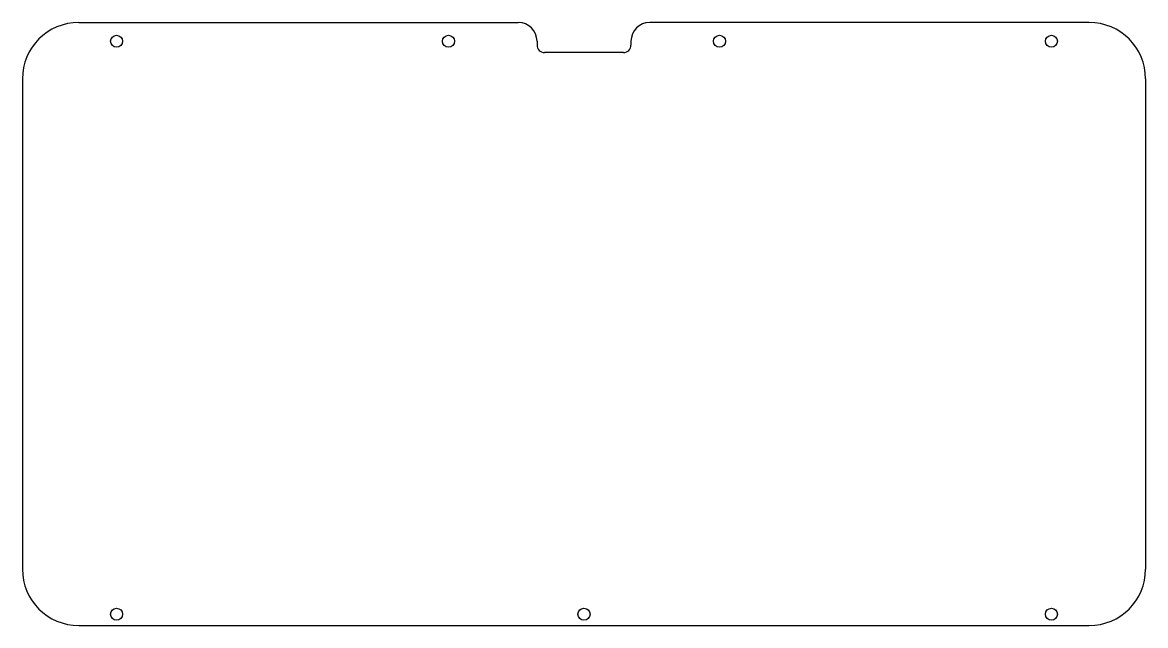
# Model space of a CAD drawing. Header units: inches. Extents: x 25 to 324, y 25 to 185.
import ezdxf

# ---------------------------------------------------------------- set-up
doc = ezdxf.new("R2010")
doc.units = ezdxf.units.IN
doc.header["$MEASUREMENT"] = 0

msp = doc.modelspace()

# ---------------------------------------------------------------- linework, layer by layer
for p, q in [((40, 185.4), (156.9, 185.4)), ((308.8, 185.4), (191.9, 185.4)), ((161.9, 180.4), (161.9, 179.4)), ((186.9, 180.4), (186.9, 179.4)), ((184.9, 177.4), (163.9, 177.4)), ((25, 170.4), (25, 40)), ((323.8, 170.4), (323.8, 40)), ((40, 25), (308.8, 25))]:
    msp.add_line(p, q)
for centre in [(50.05, 180.4), (138.35, 180.4), (210.45, 180.4), (298.75, 180.4), (50.05, 28), (174.4, 28), (298.75, 28)]:
    msp.add_circle(centre, 1.6)
for centre, radius, start, end in [((40, 170.4), 15, 90, 180), ((156.9, 180.4), 5, 0, 90), ((191.9, 180.4), 5, 90, 180), ((308.8, 170.4), 15, 0, 90), ((163.9, 179.4), 2, 180, 270), ((184.9, 179.4), 2, 270, 0), ((40, 40), 15, 180, 270), ((308.8, 40), 15, 270, 0)]:
    msp.add_arc(centre, radius, start, end)

doc.saveas('drawing.dxf')
